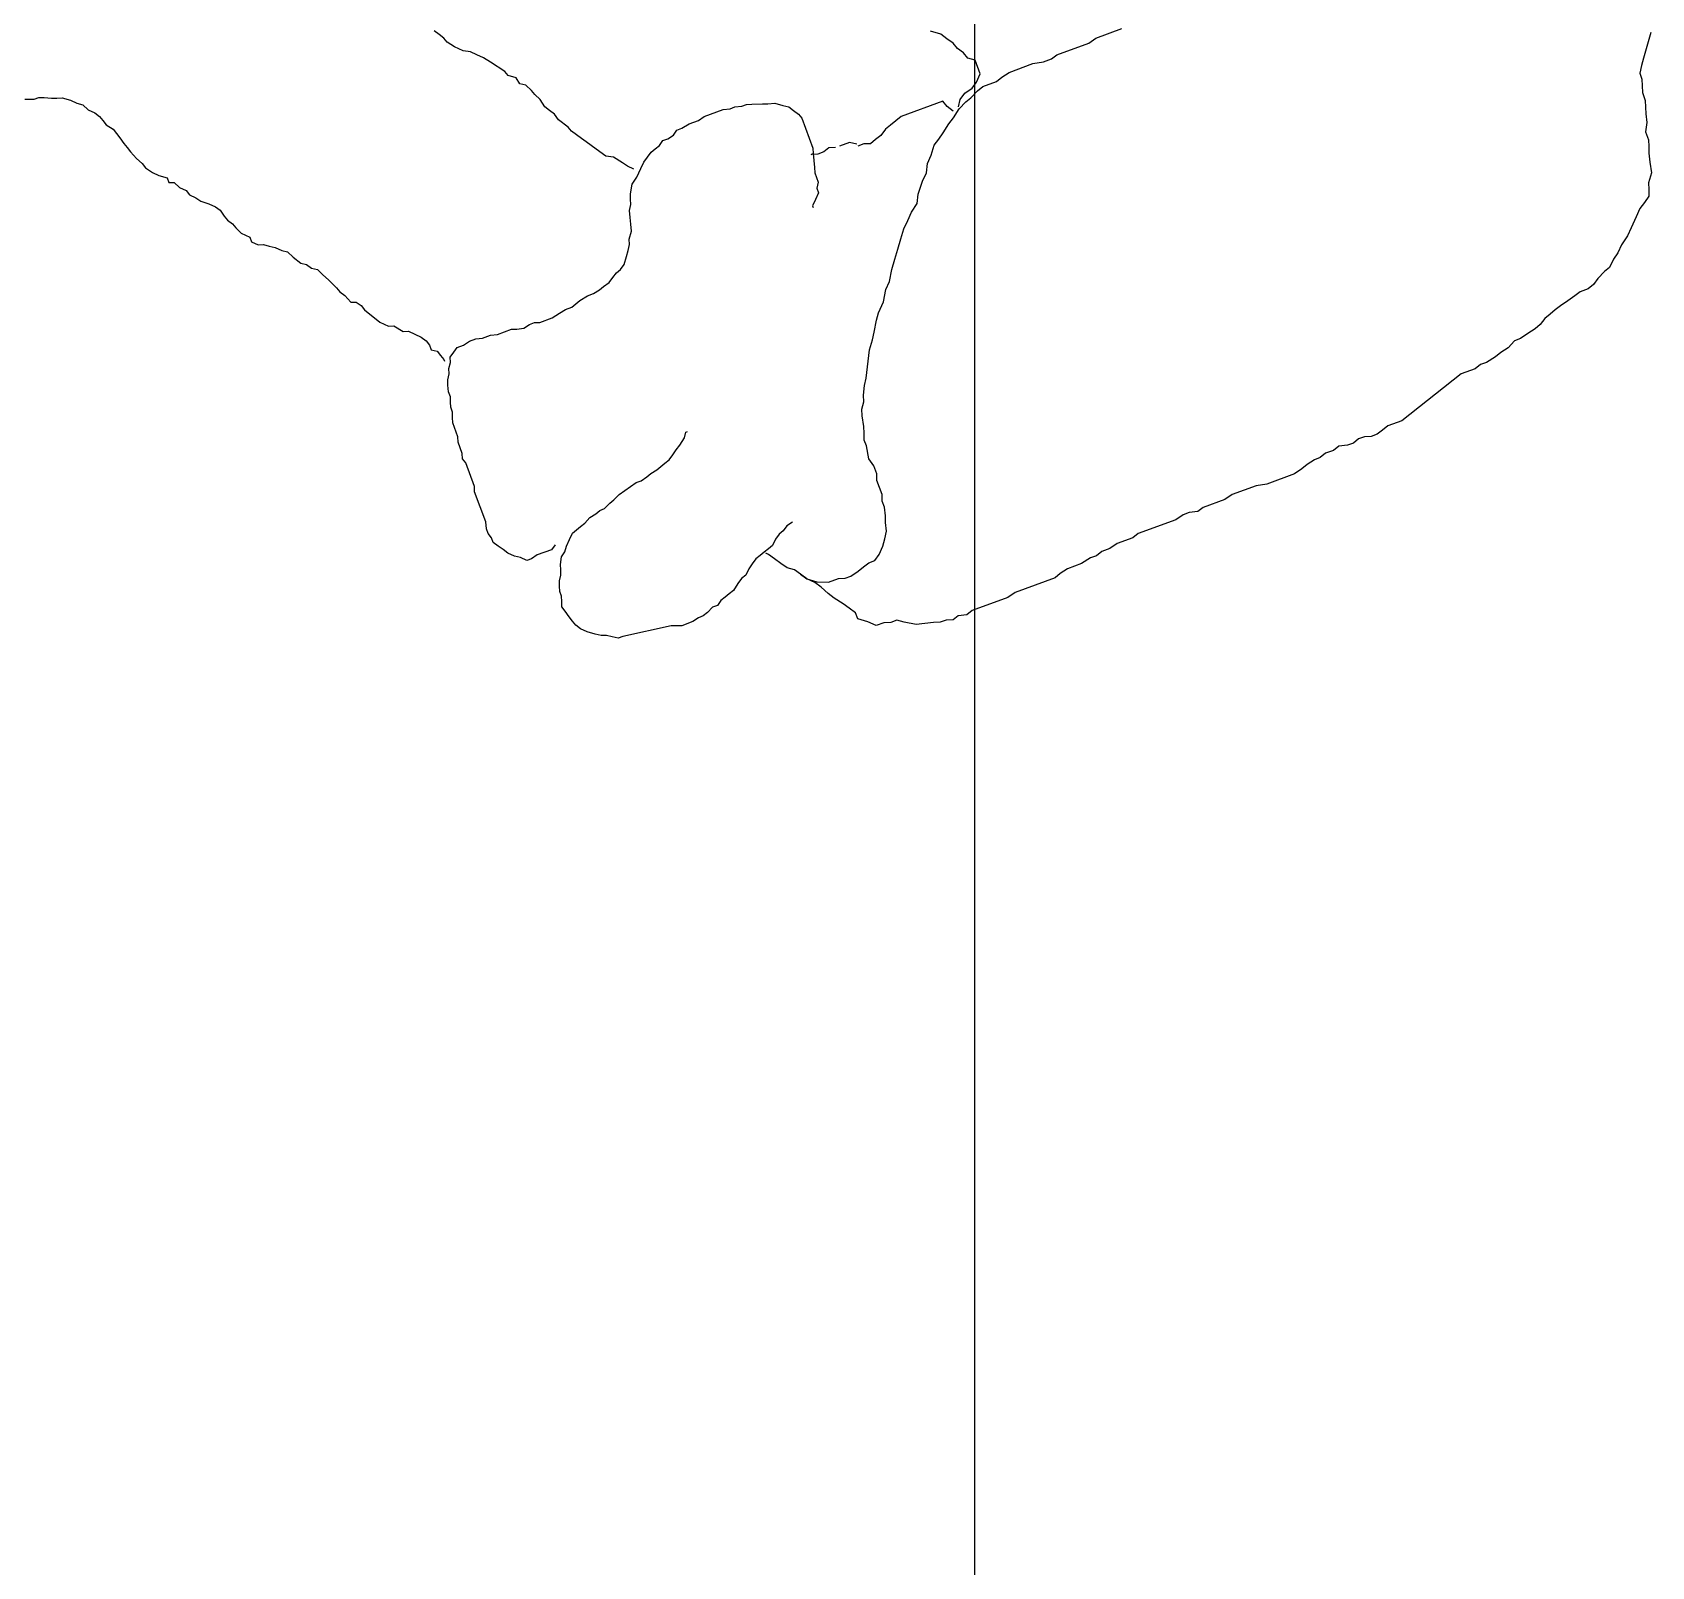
# Model space of a CAD drawing. Header units: millimetres. Extents: x 33350 to 35310, y -217097 to -211540.
# Drawn here: x 33692.4 to 33745.8, y -214476.8 to -214426.2 of the extents above; entities that cross this region are included whole.
import ezdxf
from ezdxf.enums import TextEntityAlignment as Align

# ---------------------------------------------------------------- set-up
doc = ezdxf.new("R2010")
doc.units = ezdxf.units.MM
doc.header["$LTSCALE"] = 60
doc.header["$MEASUREMENT"] = 0
doc.layers.add('BL-E', color=32, linetype='Continuous')
doc.layers.add('TEFRIŞ', color=223, linetype='Continuous')
doc.styles.add('ROMANS', font='ROMANSTW.SHX', dxfattribs={"width": 0.8})

# ---------------------------------------------------------------- blocks, each defined once
blk = doc.blocks.new('180x70x85')
at = {"layer": 'BL-E', "linetype": 'Continuous'}
blk.add_line((33453.251, -214514.093), (33453.251, -214319.093), dxfattribs=at)
at = {"layer": 'BL-E', "linetype": 'Continuous', "style": 'ROMANS', "width": 0.8}
blk.add_attdef('NO', text='', height=10, rotation=90, dxfattribs=at).set_placement((33438.251, -214492.093), align=Align.MIDDLE)
blk = doc.blocks.new('İNSAN-1')
for p, q in [((-21.373, 20.836), (-21.708, 20.736)), ((-21.02, 20.781), (-21.373, 20.836)), ((-22.826, 20.328), (-23.186, 20.163)), ((-22.557, 20.453), (-22.826, 20.328)), ((-22.353, 20.601), (-22.557, 20.453)), ((-22.15, 20.75), (-22.353, 20.601)), ((-21.929, 20.743), (-22.15, 20.75)), ((-21.708, 20.736), (-21.929, 20.743)), ((-20.733, 20.75), (-21.02, 20.781)), ((-20.512, 20.743), (-20.733, 20.75)), ((-20.291, 20.736), (-20.512, 20.743)), ((-20.029, 20.64), (-20.291, 20.736)), ((-19.718, 20.674), (-20.029, 20.64)), ((-19.431, 20.643), (-19.718, 20.674)), ((-19.21, 20.636), (-19.431, 20.643)), ((-18.989, 20.629), (-19.21, 20.636)), ((-18.727, 20.533), (-18.989, 20.629)), ((-18.506, 20.526), (-18.727, 20.533)), ((-18.284, 20.519), (-18.506, 20.526)), ((-18.088, 20.446), (-18.284, 20.519)), ((-17.842, 20.505), (-18.088, 20.446)), ((-17.597, 20.564), (-17.842, 20.505)), ((-16.753, 20.816), (-17.597, 20.564)), ((-23.749, 19.848), (-24.018, 19.724)), ((-23.455, 20.038), (-23.749, 19.848)), ((-23.186, 20.163), (-23.455, 20.038)), ((-24.629, 19.279), (-24.857, 19.065)), ((-24.491, 19.451), (-24.629, 19.279)), ((-24.222, 19.576), (-24.491, 19.451)), ((-24.018, 19.724), (-24.222, 19.576)), ((-25.199, 18.743), (-25.295, 18.481)), ((-25.061, 18.916), (-25.199, 18.743)), ((-24.857, 19.065), (-25.061, 18.916)), ((-25.433, 18.308), (-25.596, 18.07)), ((-25.295, 18.481), (-25.433, 18.308)), ((-25.896, 17.659), (-26.034, 17.487)), ((-25.758, 17.832), (-25.896, 17.659)), ((-25.596, 18.07), (-25.758, 17.832)), ((-26.376, 17.165), (-26.514, 16.993)), ((-26.172, 17.314), (-26.376, 17.165)), ((-26.034, 17.487), (-26.172, 17.314)), ((-26.676, 16.755), (-26.838, 16.516)), ((-26.514, 16.993), (-26.676, 16.755)), ((-27.139, 16.105), (-27.301, 15.867)), ((-26.911, 16.32), (-27.139, 16.105)), ((-26.838, 16.516), (-26.911, 16.32)), ((-27.439, 15.695), (-27.626, 15.391)), ((-27.301, 15.867), (-27.439, 15.695)), ((-27.836, 15.021), (-28.005, 14.562)), ((-27.698, 15.194), (-27.836, 15.021)), ((-27.626, 15.391), (-27.698, 15.194)), ((-28.005, 14.562), (-29.548, 12.597)), ((-29.548, 12.597), (-29.717, 12.138)), ((-29.994, 11.793), (-30.066, 11.596)), ((-29.855, 11.965), (-29.994, 11.793)), ((-29.717, 12.138), (-29.855, 11.965)), ((-30.073, 11.375), (-30.145, 11.178)), ((-30.066, 11.596), (-30.073, 11.375)), ((-30.356, 10.809), (-30.387, 10.522)), ((-30.283, 11.005), (-30.356, 10.809)), ((-30.145, 11.178), (-30.283, 11.005)), ((-30.525, 10.349), (-30.621, 10.087)), ((-30.387, 10.522), (-30.525, 10.349)), ((-30.832, 9.718), (-30.994, 9.479)), ((-30.76, 9.914), (-30.832, 9.718)), ((-30.621, 10.087), (-30.76, 9.914)), ((-31.132, 9.307), (-31.295, 9.068)), ((-30.994, 9.479), (-31.132, 9.307)), ((-31.295, 9.068), (-31.633, 8.15)), ((-31.633, 8.15), (-31.688, 7.798)), ((-31.688, 7.798), (-31.978, 7.011)), ((-31.978, 7.011), (-32.14, 6.772)), ((-32.14, 6.772), (-32.405, 6.051)), ((-32.544, 5.878), (-32.575, 5.591)), ((-32.405, 6.051), (-32.544, 5.878)), ((-32.647, 5.395), (-32.809, 5.156)), ((-32.575, 5.591), (-32.647, 5.395)), ((-32.809, 5.156), (-33.268, 3.91)), ((-33.406, 3.737), (-33.599, 3.212)), ((-33.268, 3.91), (-33.406, 3.737)), ((-33.599, 3.212), (-33.762, 2.974)), ((-16.937, 2.516), (-16.623, 3.369)), ((-33.858, 2.712), (-33.996, 2.539)), ((-33.762, 2.974), (-33.858, 2.712)), ((-34.069, 2.342), (-34.255, 2.038)), ((-33.996, 2.539), (-34.069, 2.342)), ((-17.485, 1.229), (-17.099, 2.278)), ((-17.099, 2.278), (-16.937, 2.516)), ((-34.255, 2.038), (-34.424, 1.579)), ((-34.725, 1.168), (-35.208, -0.144)), ((-34.586, 1.341), (-34.725, 1.168)), ((-34.424, 1.579), (-34.586, 1.341)), ((-17.623, 1.056), (-17.485, 1.229)), ((-17.775, 0.441), (-17.72, 0.793)), ((-17.72, 0.793), (-17.623, 1.056)), ((-18.065, -0.346), (-17.775, 0.441)), ((-35.37, -0.382), (-35.804, -1.563)), ((-35.208, -0.144), (-35.37, -0.382)), ((-18.227, -0.584), (-18.065, -0.346)), ((-18.534, -1.216), (-18.365, -0.757)), ((-18.365, -0.757), (-18.227, -0.584)), ((-35.804, -1.563), (-35.943, -1.736)), ((-18.9, -1.603), (-18.672, -1.389)), ((-18.752, -1.807), (-18.589, -1.568)), ((-18.672, -1.389), (-18.534, -1.216)), ((-18.589, -1.568), (-18.386, -1.42)), ((-18.386, -1.42), (-18.116, -1.295)), ((-18.116, -1.295), (-17.657, -1.465)), ((-17.657, -1.465), (-17.598, -1.71)), ((-35.974, -2.022), (-36.112, -2.195)), ((-35.943, -1.736), (-35.974, -2.022)), ((-19.56, -2.179), (-19.266, -1.99)), ((-19.266, -1.99), (-19.038, -1.775)), ((-19.201, -2.014), (-18.955, -1.955)), ((-19.038, -1.775), (-18.9, -1.603)), ((-18.955, -1.955), (-18.752, -1.807)), ((-17.598, -1.71), (-17.425, -1.848)), ((-17.425, -1.848), (-17.277, -2.052)), ((-17.277, -2.052), (-17.104, -2.19)), ((-36.191, -2.613), (-36.198, -2.834)), ((-36.118, -2.416), (-36.191, -2.613)), ((-36.112, -2.195), (-36.118, -2.416)), ((-20.464, -2.815), (-20.261, -2.666)), ((-20.261, -2.666), (-20.057, -2.518)), ((-20.057, -2.518), (-19.763, -2.328)), ((-19.763, -2.328), (-19.56, -2.179)), ((-19.017, -2.528), (-19.524, -3.906)), ((-19.339, -2.186), (-19.19, -2.39)), ((-19.19, -2.39), (-19.017, -2.528)), ((-17.104, -2.19), (-16.955, -2.393)), ((-16.955, -2.393), (-16.807, -2.597)), ((-16.807, -2.597), (-16.706, -2.932)), ((-36.229, -3.12), (-36.26, -3.407)), ((-36.198, -2.834), (-36.229, -3.12)), ((-22.074, -3.34), (-21.649, -3.198)), ((-21.649, -3.198), (-21.38, -3.074)), ((-21.38, -3.074), (-21.069, -3.039)), ((-21.069, -3.039), (-20.799, -2.915)), ((-20.799, -2.915), (-20.464, -2.815)), ((-36.26, -3.407), (-36.183, -3.807)), ((-23.217, -3.813), (-22.947, -3.689)), ((-22.947, -3.689), (-22.678, -3.564)), ((-22.678, -3.564), (-22.385, -3.374)), ((-22.385, -3.374), (-22.074, -3.34)), ((-36.197, -4.249), (-36.204, -4.47)), ((-36.125, -4.052), (-36.197, -4.249)), ((-36.183, -3.807), (-36.125, -4.052)), ((-24.957, -4.29), (-24.557, -4.214)), ((-24.557, -4.214), (-24.222, -4.113)), ((-24.222, -4.113), (-23.887, -4.013)), ((-23.887, -4.013), (-23.552, -3.913)), ((-23.552, -3.913), (-23.217, -3.813)), ((-19.801, -4.251), (-19.939, -4.424)), ((-19.662, -4.078), (-19.801, -4.251)), ((-19.524, -3.906), (-19.662, -4.078)), ((-36.204, -4.47), (-36.301, -4.733)), ((-36.301, -4.733), (-36.176, -5.002)), ((-34.228, -4.974), (-34.156, -4.777)), ((-34.156, -4.777), (-33.952, -4.629)), ((-33.952, -4.629), (-33.682, -4.504)), ((-33.682, -4.504), (-33.437, -4.446)), ((-33.437, -4.446), (-33.192, -4.387)), ((-33.192, -4.387), (-32.905, -4.418)), ((-32.905, -4.418), (-32.684, -4.425)), ((-32.684, -4.425), (-32.398, -4.456)), ((-32.398, -4.456), (-32.201, -4.529)), ((-32.201, -4.529), (-31.98, -4.535)), ((-31.98, -4.535), (-31.52, -4.705)), ((-31.52, -4.705), (-31.299, -4.711)), ((-31.299, -4.711), (-31.036, -4.808)), ((-26.878, -4.849), (-26.633, -4.79)), ((-26.633, -4.79), (-26.232, -4.714)), ((-26.232, -4.714), (-25.987, -4.656)), ((-25.987, -4.656), (-25.628, -4.49)), ((-25.628, -4.49), (-25.227, -4.414)), ((-25.227, -4.414), (-24.957, -4.29)), ((-20.28, -4.745), (-20.419, -4.918)), ((-20.142, -4.572), (-20.28, -4.745)), ((-19.939, -4.424), (-20.142, -4.572)), ((-36.176, -5.002), (-36.076, -5.337)), ((-36.076, -5.337), (-35.879, -5.409)), ((-34.666, -5.558), (-34.504, -5.319)), ((-34.504, -5.319), (-34.366, -5.147)), ((-34.366, -5.147), (-34.228, -4.974)), ((-31.036, -4.808), (-30.798, -4.97)), ((-30.798, -4.97), (-30.38, -5.05)), ((-30.38, -5.05), (-30.183, -5.122)), ((-30.183, -5.122), (-29.962, -5.129)), ((-29.962, -5.129), (-29.741, -5.136)), ((-29.741, -5.136), (-29.389, -5.191)), ((-29.389, -5.191), (-29.168, -5.198)), ((-29.168, -5.198), (-28.922, -5.139)), ((-28.922, -5.139), (-28.701, -5.146)), ((-28.701, -5.146), (-28.391, -5.112)), ((-28.391, -5.112), (-28.145, -5.053)), ((-28.145, -5.053), (-27.213, -4.949)), ((-27.213, -4.949), (-26.878, -4.849)), ((-20.425, -5.139), (-20.498, -5.335)), ((-20.419, -4.918), (-20.425, -5.139)), ((-35.879, -5.409), (-35.73, -5.613)), ((-35.73, -5.613), (-35.582, -5.817)), ((-35.582, -5.817), (-35.391, -6.11)), ((-34.746, -5.975), (-34.739, -5.754)), ((-34.739, -5.754), (-34.666, -5.558)), ((-20.373, -5.605), (-20.494, -5.933)), ((-20.432, -5.36), (-20.373, -5.605)), ((-35.391, -6.11), (-35.243, -6.314)), ((-35.243, -6.314), (-35.029, -6.542)), ((-34.866, -6.303), (-34.746, -5.975)), ((-34.856, -6.68), (-34.866, -6.303)), ((-20.549, -6.285), (-20.687, -6.458)), ((-20.542, -6.064), (-20.549, -6.285)), ((-35.029, -6.542), (-34.88, -6.745)), ((-34.88, -6.745), (-34.756, -7.015)), ((-34.756, -7.015), (-34.856, -6.68)), ((-22.465, -6.826), (-22.517, -6.806)), ((-22.251, -6.727), (-22.465, -6.826)), ((-22.037, -6.628), (-22.251, -6.727)), ((-21.88, -6.686), (-22.037, -6.628)), ((-21.686, -6.639), (-21.88, -6.686)), ((-21.373, -6.754), (-21.686, -6.639)), ((-21.198, -6.76), (-21.373, -6.754)), ((-20.97, -6.784), (-21.198, -6.76)), ((-20.742, -6.809), (-20.97, -6.784)), ((-20.76, -6.654), (-20.767, -6.875)), ((-20.767, -6.875), (-20.742, -6.81)), ((-20.687, -6.458), (-20.76, -6.654)), ((-20.567, -6.814), (-20.742, -6.809)), ((-19.576, -7.179), (-20.567, -6.814)), ((-34.756, -7.015), (-34.607, -7.218)), ((-34.607, -7.218), (-34.756, -7.015)), ((-34.607, -7.218), (-34.458, -7.422)), ((-34.458, -7.422), (-34.4, -7.667)), ((-19.439, -7.289), (-19.576, -7.179)), ((-19.321, -7.45), (-19.439, -7.289)), ((-19.203, -7.612), (-19.321, -7.45)), ((-34.4, -7.667), (-34.251, -7.871)), ((-34.251, -7.871), (-34.102, -8.075)), ((-33.287, -7.929), (-33.449, -8.047)), ((-33.177, -7.792), (-33.287, -7.929)), ((-33.016, -7.674), (-33.177, -7.792)), ((-32.887, -7.485), (-33.016, -7.674)), ((-19.156, -7.807), (-19.203, -7.612)), ((-19.077, -8.073), (-19.156, -7.807)), ((-34.102, -8.075), (-33.954, -8.278)), ((-33.882, -8.42), (-33.992, -8.557)), ((-33.954, -8.278), (-33.912, -8.368)), ((-33.772, -8.282), (-33.882, -8.42)), ((-33.663, -8.145), (-33.772, -8.282)), ((-33.449, -8.047), (-33.663, -8.145)), ((-19.118, -8.827), (-19.107, -8.476)), ((-19.107, -8.476), (-19.101, -8.3)), ((-19.101, -8.3), (-19.077, -8.073)), ((-34.639, -9.028), (-34.748, -9.165)), ((-34.425, -8.93), (-34.639, -9.028)), ((-34.263, -8.812), (-34.425, -8.93)), ((-34.101, -8.694), (-34.263, -8.812)), ((-33.992, -8.557), (-34.101, -8.694)), ((-19.181, -9.158), (-19.123, -9.002)), ((-19.123, -9.002), (-19.118, -8.827)), ((-35.253, -9.571), (-35.362, -9.708)), ((-35.143, -9.434), (-35.253, -9.571)), ((-34.91, -9.283), (-35.143, -9.434)), ((-34.748, -9.165), (-34.91, -9.283)), ((-19.287, -9.77), (-19.263, -9.542)), ((-19.263, -9.542), (-19.205, -9.386)), ((-19.205, -9.386), (-19.181, -9.158)), ((-35.691, -10.12), (-35.872, -10.29)), ((-35.634, -9.963), (-35.691, -10.12)), ((-35.472, -9.845), (-35.634, -9.963)), ((-35.362, -9.708), (-35.472, -9.845)), ((-19.517, -10.395), (-19.287, -9.77)), ((-36.04, -10.583), (-36.168, -10.772)), ((-35.982, -10.427), (-36.04, -10.583)), ((-35.872, -10.29), (-35.982, -10.427)), ((-19.761, -10.897), (-19.646, -10.584)), ((-19.646, -10.584), (-19.517, -10.395)), ((-36.303, -11.137), (-36.308, -11.312)), ((-36.168, -10.772), (-36.303, -11.137)), ((-30.51, -11.317), (-30.348, -11.199)), ((-30.348, -11.199), (-30.115, -11.048)), ((-30.115, -11.048), (-29.92, -11.002)), ((-29.92, -11.002), (-29.901, -10.95)), ((-19.967, -11.294), (-19.909, -11.138)), ((-19.909, -11.138), (-19.761, -10.897)), ((-36.313, -11.488), (-36.661, -13.075)), ((-36.308, -11.312), (-36.313, -11.488)), ((-31.162, -11.964), (-30.943, -11.69)), ((-30.943, -11.69), (-30.833, -11.553)), ((-30.833, -11.553), (-30.672, -11.435)), ((-30.672, -11.435), (-30.51, -11.317)), ((-20.315, -11.758), (-20.257, -11.601)), ((-20.257, -11.601), (-20.129, -11.412)), ((-20.129, -11.412), (-19.967, -11.294)), ((-31.401, -12.291), (-31.291, -12.153)), ((-31.291, -12.153), (-31.162, -11.964)), ((-21.02, -12.386), (-20.858, -12.268)), ((-20.858, -12.268), (-20.696, -12.15)), ((-20.696, -12.15), (-20.586, -12.013)), ((-20.586, -12.013), (-20.477, -11.876)), ((-20.477, -11.876), (-20.315, -11.758)), ((-31.716, -12.825), (-31.587, -12.636)), ((-31.587, -12.636), (-31.53, -12.48)), ((-31.53, -12.48), (-31.401, -12.291)), ((-23.565, -12.868), (-23.299, -12.789)), ((-23.299, -12.789), (-23.071, -12.813)), ((-22.07, -12.827), (-21.752, -12.767)), ((-21.752, -12.767), (-21.519, -12.616)), ((-21.519, -12.616), (-21.233, -12.484)), ((-21.258, -12.712), (-21.159, -12.926)), ((-21.233, -12.484), (-21.02, -12.386)), ((-36.661, -13.075), (-36.719, -13.231)), ((-36.719, -13.231), (-36.672, -13.426)), ((-32.155, -13.374), (-31.974, -13.204)), ((-31.974, -13.204), (-31.845, -13.014)), ((-31.845, -13.014), (-31.716, -12.825)), ((-24.829, -13.409), (-24.667, -13.291)), ((-24.667, -13.291), (-24.557, -13.154)), ((-24.557, -13.154), (-24.396, -13.036)), ((-24.396, -13.036), (-24.13, -12.956)), ((-24.13, -12.956), (-23.935, -12.909)), ((-23.935, -12.909), (-23.74, -12.863)), ((-23.74, -12.863), (-23.565, -12.868)), ((-23.071, -12.813), (-22.843, -12.838)), ((-22.843, -12.838), (-22.616, -12.863)), ((-22.616, -12.863), (-22.421, -12.816)), ((-22.421, -12.816), (-22.245, -12.822)), ((-22.245, -12.822), (-22.07, -12.827)), ((-21.159, -12.926), (-21.041, -13.087)), ((-21.041, -13.087), (-20.857, -13.392)), ((-36.672, -13.426), (-36.625, -13.621)), ((-36.625, -13.621), (-36.631, -13.796)), ((-36.631, -13.796), (-36.584, -13.991)), ((-32.612, -13.974), (-32.503, -13.837)), ((-32.503, -13.837), (-32.445, -13.681)), ((-32.445, -13.681), (-32.264, -13.511)), ((-32.264, -13.511), (-32.155, -13.374)), ((-25.358, -14.042), (-25.229, -13.853)), ((-25.229, -13.853), (-25.119, -13.716)), ((-25.119, -13.716), (-24.991, -13.526)), ((-24.991, -13.526), (-24.829, -13.409)), ((-20.857, -13.392), (-20.83, -13.638)), ((-20.83, -13.638), (-20.594, -13.962)), ((-36.584, -13.991), (-36.504, -14.257)), ((-36.504, -14.257), (-36.405, -14.471)), ((-33.032, -14.47), (-32.922, -14.333)), ((-32.922, -14.333), (-32.741, -14.163)), ((-32.741, -14.163), (-32.612, -13.974)), ((-25.583, -14.492), (-25.435, -14.25)), ((-25.435, -14.25), (-25.358, -14.042)), ((-20.594, -13.962), (-20.476, -14.124)), ((-20.476, -14.124), (-20.358, -14.285)), ((-20.358, -14.285), (-20.24, -14.447)), ((-36.405, -14.471), (-36.287, -14.632)), ((-36.287, -14.632), (-36.15, -14.742)), ((-36.15, -14.742), (-36.013, -14.852)), ((-36.013, -14.852), (-35.824, -14.98)), ((-33.874, -14.989), (-33.679, -14.942)), ((-33.679, -14.942), (-33.465, -14.843)), ((-33.465, -14.843), (-33.251, -14.744)), ((-33.251, -14.744), (-33.141, -14.607)), ((-33.141, -14.607), (-33.032, -14.47)), ((-25.879, -14.974), (-25.802, -14.766)), ((-25.802, -14.766), (-25.692, -14.629)), ((-25.692, -14.629), (-25.583, -14.492)), ((-20.24, -14.447), (-20.122, -14.609)), ((-20.122, -14.609), (-20.004, -14.771)), ((-20.004, -14.771), (-19.867, -14.88)), ((-19.867, -14.88), (-19.631, -15.204)), ((-35.824, -14.98), (-35.687, -15.09)), ((-35.687, -15.09), (-35.511, -15.096)), ((-35.511, -15.096), (-35.335, -15.101)), ((-35.335, -15.101), (-35.179, -15.159)), ((-35.179, -15.159), (-35.004, -15.164)), ((-35.004, -15.164), (-34.828, -15.17)), ((-34.828, -15.17), (-34.633, -15.123)), ((-34.633, -15.123), (-34.458, -15.128)), ((-34.458, -15.128), (-34.282, -15.134)), ((-34.282, -15.134), (-34.035, -15.106)), ((-34.035, -15.106), (-33.874, -14.989)), ((-33.799, -15.43), (-33.972, -15.899)), ((-33.638, -15.312), (-33.799, -15.43)), ((-26.309, -15.821), (-26.155, -15.405)), ((-26.155, -15.405), (-26.007, -15.163)), ((-26.007, -15.163), (-25.879, -14.974)), ((-19.631, -15.204), (-19.441, -15.333)), ((-19.441, -15.333), (-19.323, -15.494)), ((-33.972, -15.899), (-34.101, -16.088)), ((-26.372, -16.153), (-26.314, -15.997)), ((-26.314, -15.997), (-26.309, -15.821)), ((-19.323, -15.494), (-19.205, -15.656)), ((-19.205, -15.656), (-18.964, -15.804)), ((-18.964, -15.804), (-18.794, -15.985)), ((-18.794, -15.985), (-18.657, -16.095)), ((-34.101, -16.088), (-34.158, -16.244)), ((-34.158, -16.244), (-34.059, -16.458)), ((-34.059, -16.458), (-34.013, -16.653)), ((-26.525, -16.57), (-26.501, -16.342)), ((-26.501, -16.342), (-26.372, -16.153)), ((-18.657, -16.095), (-18.486, -16.276)), ((-18.486, -16.276), (-18.44, -16.47)), ((-18.44, -16.47), (-18.25, -16.599)), ((-34.013, -16.653), (-33.914, -16.867)), ((-33.914, -16.867), (-33.796, -17.028)), ((-33.796, -17.028), (-33.678, -17.19)), ((-26.703, -17.214), (-26.531, -16.745)), ((-26.531, -16.745), (-26.525, -16.57)), ((-18.25, -16.599), (-18.171, -16.865)), ((-18.171, -16.865), (-18.034, -16.975)), ((-18.034, -16.975), (-17.732, -17.441)), ((-33.678, -17.19), (-33.56, -17.352)), ((-33.56, -17.352), (-33.404, -17.409)), ((-33.404, -17.409), (-33.266, -17.519)), ((-33.266, -17.519), (-33.11, -17.577)), ((-33.11, -17.577), (-32.882, -17.601)), ((-32.882, -17.601), (-31.892, -17.966)), ((-26.824, -17.702), (-26.728, -17.442)), ((-26.728, -17.442), (-26.703, -17.214)), ((-17.732, -17.441), (-17.581, -17.674)), ((-31.892, -17.966), (-31.717, -17.971)), ((-31.717, -17.971), (-30.935, -18.259)), ((-27.054, -18.327), (-26.925, -18.138)), ((-26.925, -18.138), (-26.848, -17.93)), ((-26.848, -17.93), (-26.824, -17.702)), ((-17.581, -17.674), (-17.482, -17.888)), ((-17.482, -17.888), (-17.383, -18.102)), ((-17.383, -18.102), (-17.355, -18.348)), ((-30.935, -18.259), (-30.798, -18.369)), ((-30.798, -18.369), (-30.622, -18.374)), ((-30.622, -18.374), (-30.257, -18.508)), ((-30.257, -18.508), (-30.082, -18.514)), ((-30.082, -18.514), (-29.613, -18.687)), ((-27.454, -18.771), (-27.292, -18.654)), ((-27.292, -18.654), (-27.13, -18.536)), ((-27.13, -18.536), (-27.054, -18.327)), ((-17.355, -18.348), (-17.224, -18.633)), ((-17.224, -18.633), (-17.073, -18.866)), ((-29.613, -18.687), (-29.437, -18.692)), ((-29.437, -18.692), (-29.262, -18.698)), ((-29.262, -18.698), (-29.105, -18.755)), ((-29.105, -18.755), (-28.93, -18.761)), ((-28.93, -18.761), (-28.754, -18.766)), ((-28.754, -18.766), (-28.598, -18.824)), ((-28.598, -18.824), (-28.37, -18.848)), ((-28.37, -18.848), (-28.195, -18.854)), ((-28.195, -18.854), (-28, -18.807)), ((-28, -18.807), (-27.824, -18.813)), ((-27.824, -18.813), (-27.63, -18.766)), ((-27.63, -18.766), (-27.454, -18.771)), ((-27.531, -18.98), (-27.583, -18.961)), ((-27.394, -19.089), (-27.531, -18.98)), ((-27.256, -19.199), (-27.394, -19.089)), ((-27.21, -19.394), (-27.256, -19.199)), ((-17.073, -18.866), (-16.936, -18.976)), ((-16.936, -18.976), (-16.818, -19.138)), ((-16.818, -19.138), (-16.7, -19.3)), ((-27.053, -19.451), (-27.21, -19.394)), ((-26.916, -19.561), (-27.053, -19.451)), ((-26.798, -19.723), (-26.916, -19.561)), ((-26.699, -19.937), (-26.798, -19.723)), ((-26.6, -20.15), (-26.699, -19.937)), ((-26.606, -20.326), (-26.6, -20.15)), ((-26.422, -20.63), (-26.606, -20.326)), ((-26.427, -20.806), (-26.422, -20.63)), ((-26.296, -21.091), (-26.427, -20.806)), ((-25.889, -21.595), (-26.296, -21.091)), ((-25.752, -21.705), (-25.889, -21.595)), ((-25.634, -21.867), (-25.752, -21.705)), ((-25.64, -22.042), (-25.634, -21.867)), ((-25.417, -22.242), (-25.64, -22.042)), ((-25.299, -22.404), (-25.417, -22.242)), ((-25.162, -22.514), (-25.299, -22.404)), ((-24.907, -22.785), (-25.162, -22.514)), ((-24.737, -22.966), (-24.907, -22.785)), ((-24.567, -23.147), (-24.737, -22.966)), ((-24.52, -23.341), (-24.567, -23.147)), ((-24.402, -23.503), (-24.52, -23.341)), ((-24.355, -23.698), (-24.402, -23.503)), ((-24.152, -23.95), (-24.355, -23.698)), ((-23.982, -24.131), (-24.152, -23.95)), ((-23.935, -24.326), (-23.982, -24.131)), ((-23.837, -24.54), (-23.935, -24.326)), ((-23.79, -24.734), (-23.837, -24.54)), ((-23.743, -24.929), (-23.79, -24.734)), ((-23.749, -25.104), (-23.743, -24.929)), ((-23.65, -25.318), (-23.749, -25.104)), ((-23.493, -25.376), (-23.65, -25.318)), ((-23.362, -25.661), (-23.493, -25.376)), ((-23.192, -25.842), (-23.362, -25.661)), ((-23.054, -25.951), (-23.192, -25.842)), ((-22.936, -26.113), (-23.054, -25.951)), ((-22.799, -26.223), (-22.936, -26.113)), ((-22.61, -26.352), (-22.799, -26.223)), ((-22.492, -26.513), (-22.61, -26.352)), ((-22.393, -26.727), (-22.492, -26.513)), ((-22.313, -26.993), (-22.393, -26.727)), ((-22.195, -27.155), (-22.313, -26.993)), ((-22.097, -27.369), (-22.195, -27.155)), ((-21.959, -27.478), (-22.097, -27.369)), ((-21.861, -27.692), (-21.959, -27.478)), ((-21.69, -27.873), (-21.861, -27.692)), ((-21.696, -28.049), (-21.69, -27.873)), ((-21.539, -28.106), (-21.696, -28.049)), ((-21.46, -28.372), (-21.539, -28.106)), ((-21.361, -28.586), (-21.46, -28.372)), ((-21.21, -28.819), (-21.361, -28.586)), ((-21.073, -28.929), (-21.21, -28.819)), ((-20.903, -29.11), (-21.073, -28.929)), ((-20.68, -29.31), (-20.903, -29.11)), ((-20.543, -29.419), (-20.68, -29.31)), ((-20.406, -29.529), (-20.543, -29.419)), ((-20.217, -29.658), (-20.406, -29.529)), ((-20.08, -29.767), (-20.217, -29.658)), ((-19.942, -29.877), (-20.08, -29.767)), ((-19.791, -30.11), (-19.942, -29.877)), ((-19.654, -30.22), (-19.791, -30.11)), ((-19.517, -30.329), (-19.654, -30.22)), ((-19.399, -30.491), (-19.517, -30.329)), ((-19.3, -30.705), (-19.399, -30.491)), ((-19.13, -30.886), (-19.3, -30.705)), ((-19.083, -31.081), (-19.13, -30.886)), ((-18.985, -31.294), (-19.083, -31.081)), ((-18.905, -31.56), (-18.985, -31.294)), ((-18.916, -31.911), (-18.91, -31.736)), ((-18.888, -32.158), (-18.916, -31.911)), ((-18.91, -31.736), (-18.905, -31.56)), ((-18.951, -32.49), (-18.894, -32.334)), ((-18.943, -32.789), (-18.951, -32.49)), ((-18.894, -32.334), (-18.888, -32.158))]:
    blk.add_line(p, q)

msp = doc.modelspace()

# ---------------------------------------------------------------- block references
at = {"layer": 'BL-E', "linetype": 'Continuous', "xscale": -1, "rotation": 270}
msp.add_blockref('İNSAN-1', (33724.984, -214409.445), dxfattribs=at)
at = {"layer": 'TEFRIŞ'}
msp.add_blockref('180x70x85', (270.254, -20), dxfattribs=at)

doc.saveas('drawing.dxf')
